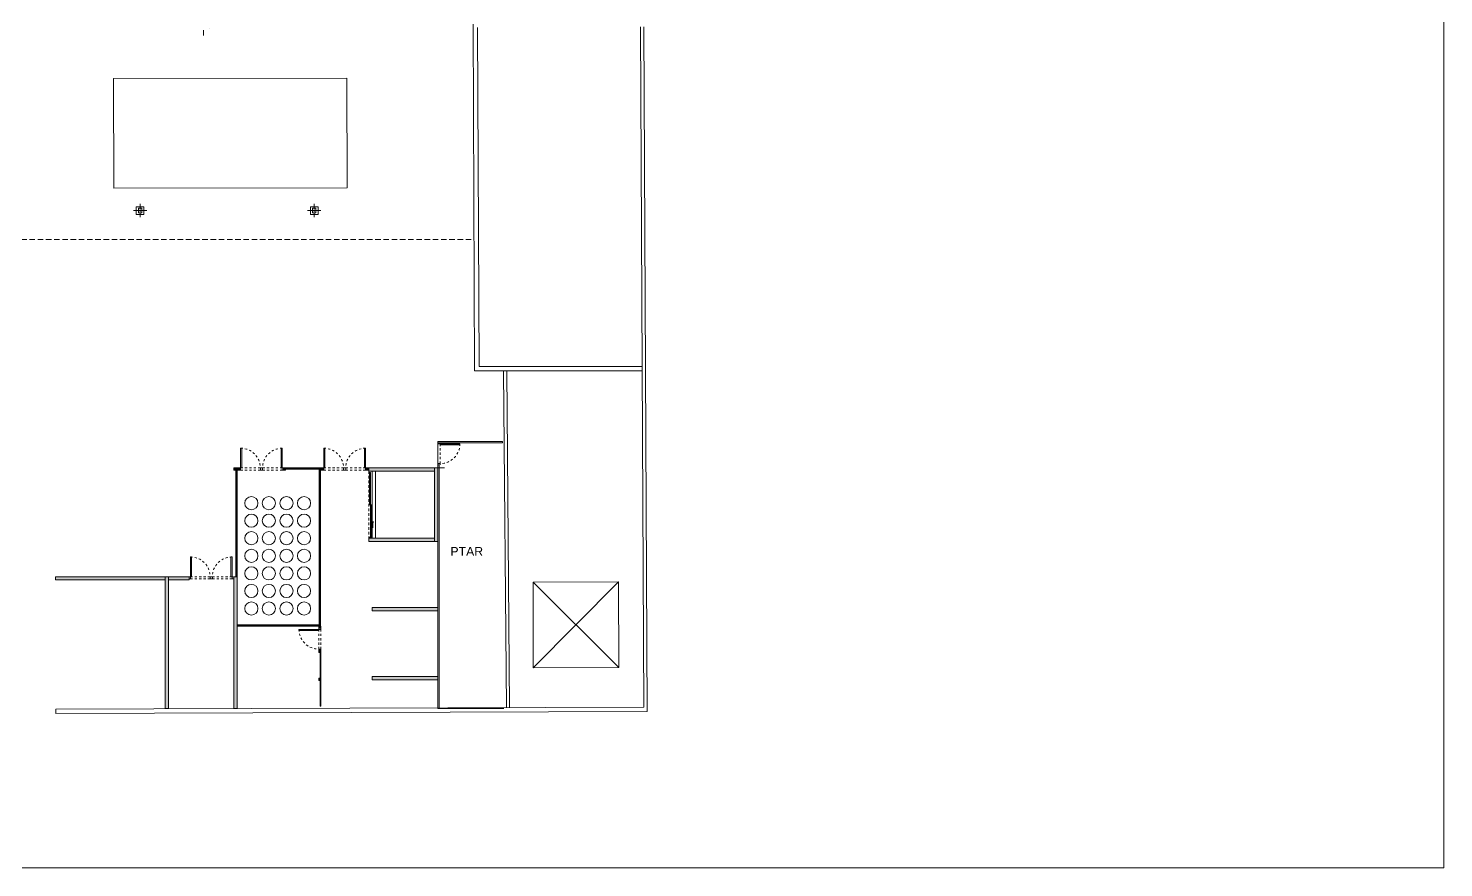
# Model space of a CAD drawing. Header units: millimetres. Extents: x 1010 to 1494, y -119 to 564.
# Drawn here: x 1256.5 to 1321, y 18.5 to 56.7 of the extents above; entities that cross this region are included whole.
import ezdxf

# ---------------------------------------------------------------- set-up
doc = ezdxf.new("R2010")
doc.units = ezdxf.units.MM
for name, pattern in [('DASHED2', [9.525, 6.35, -3.175]), ('HIDDEN', [0.375, 0.25, -0.125]), ('HIDDEN2', [0.1875, 0.125, -0.0625])]:
    doc.linetypes.add(name, pattern=pattern)
for name, color, linetype, lineweight in [('____12 marcos y puertas', 1, 'Continuous', 9), ('____20 08.5 Lineas de proyeccion', 8, 'HIDDEN', 9), ('Arquitectónico Bloqueado', 9, 'Continuous', 9), ('AS_DETECCION_P2', 7, 'Continuous', 30)]:
    doc.layers.add(name, color=color, linetype=linetype, lineweight=lineweight)
doc.styles.add('Arial', font='arial.ttf')

# ---------------------------------------------------------------- blocks, each defined once
blk = doc.blocks.new('P100.10')
at = {"layer": '____12 marcos y puertas'}
blk.add_lwpolyline([(-0.05, 1), (-0.05, 0.1), (-0.1, 0.1), (-0.1, 1)], close=True, dxfattribs=at)
for points in [[(-1, 0.1), (-1, 0.1), (-0.95, 0.1), (-0.95, 0), (-1, 0), (-1, 0)], [(0, 0.1), (0, 0.1), (-0.05, 0.1), (-0.05, 0), (0, 0), (0, 0)]]:
    blk.add_lwpolyline(points, dxfattribs=at)
at = {"layer": '____20 08.5 Lineas de proyeccion', "linetype": 'DASHED2', "ltscale": 0.005}
blk.add_line((-0.95, 0.1), (-0.1, 0.1), dxfattribs=at)
blk.add_lwpolyline([(-0.95, 0), (-0.05, 0)], dxfattribs=at)
blk.add_arc((-0.05, 0.1), 0.9, 90.00258, 180, dxfattribs=at)
blk = doc.blocks.new('PUERTA SENCILLA 01')
at = {"layer": '____12 marcos y puertas'}
blk.add_blockref('P100.10', (0, 0), dxfattribs=at)
blk = doc.blocks.new('Atquitectónico Base 1er Piso')
at = {"layer": 'Arquitectónico Bloqueado'}
h = blk.add_hatch(color=256, dxfattribs=at)
h.dxf.hatch_style = 1
h.paths.add_polyline_path([(1428.035, 36.73), (1427.775, 36.73), (1427.775, 36.63), (1428.035, 36.63)])
h = blk.add_hatch(color=256, dxfattribs=at)
h.dxf.hatch_style = 1
h.paths.add_polyline_path([(1430.135, 36.73), (1430.035, 36.73), (1430.035, 36.63), (1430.135, 36.63)])
h = blk.add_hatch(color=256, dxfattribs=at)
h.dxf.hatch_style = 1
h.paths.add_polyline_path([(1431.825, 36.73), (1431.725, 36.73), (1431.725, 36.63), (1431.825, 36.63)])
h = blk.add_hatch(color=256, dxfattribs=at)
h.dxf.hatch_style = 1
h.paths.add_polyline_path([(1433.925, 36.73), (1433.825, 36.73), (1433.825, 36.63), (1433.925, 36.63)])
h = blk.add_hatch(color=256, dxfattribs=at)
h.dxf.hatch_style = 1
h.paths.add_polyline_path([(1436.925, 36.73), (1433.925, 36.73), (1433.925, 36.58), (1436.925, 36.58)])
at = {"layer": 'Arquitectónico Bloqueado', "transparency": 33554623}
h = blk.add_hatch(color=256, dxfattribs=at)
h.dxf.hatch_style = 1
h.paths.add_polyline_path([(1433.98, 35.055), (1433.99, 35.055), (1433.99, 36.53), (1433.98, 36.53)])
at = {"layer": 'Arquitectónico Bloqueado'}
h = blk.add_hatch(color=256, dxfattribs=at)
h.dxf.hatch_style = 1
h.paths.add_polyline_path([(1436.925, 36.73), (1436.925, 33.38), (1437.075, 33.38), (1437.075, 36.73)])
at = {"layer": 'Arquitectónico Bloqueado', "transparency": 33554623}
h = blk.add_hatch(color=256, dxfattribs=at)
h.dxf.hatch_style = 1
h.paths.add_polyline_path([(1434.03, 33.58), (1434.04, 33.58), (1434.04, 35.055), (1434.03, 35.055)])
at = {"layer": 'Arquitectónico Bloqueado', "ltscale": 0.9, "transparency": 33554661}
h = blk.add_hatch(color=256, dxfattribs=at)
h.dxf.hatch_style = 1
h.paths.add_polyline_path([(1434.075, 33.53), (1433.925, 33.53), (1433.925, 33.58), (1434.075, 33.58)])
at = {"layer": 'Arquitectónico Bloqueado'}
h = blk.add_hatch(color=256, dxfattribs=at)
h.dxf.hatch_style = 1
h.paths.add_polyline_path([(1436.925, 33.53), (1433.925, 33.53), (1433.925, 33.38), (1436.925, 33.38)])
h = blk.add_hatch(color=256, dxfattribs=at)
h.dxf.hatch_style = 1
h.paths.add_polyline_path([(1424.648, 31.78), (1419.648, 31.78), (1419.648, 31.63), (1424.648, 31.63)])
h = blk.add_hatch(color=256, dxfattribs=at)
h.dxf.hatch_style = 1
h.paths.add_polyline_path([(1424.648, 31.78), (1419.648, 31.78), (1419.648, 31.63), (1424.648, 31.63)])
h = blk.add_hatch(color=256, dxfattribs=at)
h.dxf.hatch_style = 1
h.paths.add_polyline_path([(1424.798, 25.78), (1424.798, 31.78), (1424.648, 31.78), (1424.648, 25.78)])
h = blk.add_hatch(color=256, dxfattribs=at)
h.dxf.hatch_style = 1
h.paths.add_polyline_path([(1425.748, 31.78), (1424.798, 31.78), (1424.798, 31.63), (1425.748, 31.63)])
h = blk.add_hatch(color=256, dxfattribs=at)
h.dxf.hatch_style = 1
h.paths.add_polyline_path([(1427.925, 25.78), (1427.925, 31.78), (1427.775, 31.78), (1427.775, 25.78)])
h = blk.add_hatch(color=256, dxfattribs=at)
h.dxf.hatch_style = 1
h.paths.add_polyline_path([(1437.075, 30.38), (1434.075, 30.38), (1434.075, 30.23), (1437.075, 30.23)])
h = blk.add_hatch(color=256, dxfattribs=at)
h.dxf.hatch_style = 1
h.paths.add_polyline_path([(1437.075, 30.38), (1434.075, 30.38), (1434.075, 30.23), (1437.075, 30.23)])
h = blk.add_hatch(color=256, dxfattribs=at)
h.dxf.hatch_style = 1
h.paths.add_polyline_path([(1431.745, 29.53), (1431.645, 29.53), (1431.645, 29.43), (1431.745, 29.43)])
h = blk.add_hatch(color=256, dxfattribs=at)
h.dxf.hatch_style = 1
h.paths.add_polyline_path([(1431.745, 28.43), (1431.645, 28.43), (1431.645, 28.33), (1431.745, 28.33)])
h = blk.add_hatch(color=256, dxfattribs=at)
h.dxf.hatch_style = 1
h.paths.add_polyline_path([(1431.745, 27.157), (1431.645, 27.157), (1431.645, 27.057), (1431.745, 27.057)])
h = blk.add_hatch(color=256, dxfattribs=at)
h.dxf.hatch_style = 1
h.paths.add_polyline_path([(1437.075, 27.23), (1434.075, 27.23), (1434.075, 27.08), (1437.075, 27.08)])
h = blk.add_hatch(color=256, dxfattribs=at)
h.dxf.hatch_style = 1
h.paths.add_polyline_path([(1437.075, 27.23), (1434.075, 27.23), (1434.075, 27.08), (1437.075, 27.08)])
at = {"layer": 'Arquitectónico Bloqueado', "linetype": 'HIDDEN'}
for p, q in [((1426.4, 56.418), (1426.4, 56.761)), ((1405.342, 47.133), (1438.723, 47.133))]:
    blk.add_line(p, q, dxfattribs=at)
at = {"layer": 'Arquitectónico Bloqueado'}
for p, q in [((1426.681, 56.741), (1426.681, 56.743)), ((1446.456, 25.841), (1446.298, 56.816)), ((1446.607, 25.641), (1446.448, 56.817)), ((1423.43, 48.449), (1423.21, 48.449)), ((1423.56, 48.449), (1423.46, 48.449)), ((1423.51, 48.529), (1423.51, 48.753)), ((1423.51, 48.399), (1423.51, 48.499)), ((1423.51, 48.153), (1423.51, 48.369)), ((1423.81, 48.449), (1423.59, 48.449)), ((1431.36, 48.449), (1431.14, 48.449)), ((1431.49, 48.449), (1431.39, 48.449)), ((1431.44, 48.529), (1431.44, 48.753)), ((1431.44, 48.399), (1431.44, 48.499)), ((1431.44, 48.153), (1431.44, 48.369)), ((1431.74, 48.449), (1431.52, 48.449)), ((1440.191, 25.82), (1440.057, 41.153)), ((1440.341, 25.822), (1440.207, 41.154)), ((1427.875, 36.6), (1427.875, 31.81)), ((1427.905, 36.57), (1427.905, 35.245)), ((1427.935, 36.6), (1427.935, 31.81)), ((1429.515, 36.73), (1429.485, 36.73)), ((1430.165, 36.73), (1430.605, 36.73)), ((1430.165, 36.67), (1430.605, 36.67)), ((1430.195, 36.7), (1430.9, 36.7)), ((1430.605, 36.73), (1431.725, 36.73)), ((1430.605, 36.67), (1431.695, 36.67)), ((1430.96, 36.7), (1431.665, 36.7)), ((1431.665, 36.67), (1431.665, 29.56)), ((1431.695, 36.67), (1431.695, 35.245)), ((1431.725, 36.7), (1431.725, 29.56)), ((1433.985, 35.055), (1433.985, 36.53)), ((1427.905, 35.185), (1427.905, 33.76)), ((1431.695, 35.185), (1431.695, 33.76)), ((1434.035, 33.58), (1434.035, 35.055)), ((1427.905, 33.7), (1427.905, 32.275)), ((1431.695, 33.7), (1431.695, 32.275)), ((1422.198, 31.78), (1424.548, 31.78)), ((1427.905, 32.215), (1427.905, 31.84)), ((1431.695, 32.215), (1431.695, 30.79)), ((1445.317, 27.643), (1441.405, 31.531)), ((1441.417, 27.631), (1445.305, 31.543)), ((1431.695, 30.73), (1431.695, 29.59)), ((1427.955, 29.59), (1431.665, 29.59)), ((1427.955, 29.53), (1431.695, 29.53)), ((1427.985, 29.56), (1429.795, 29.56)), ((1429.855, 29.56), (1431.665, 29.56)), ((1419.675, 25.754), (1419.675, 25.554)), ((1419.675, 25.554), (1419.675, 25.554))]:
    blk.add_line(p, q, dxfattribs=at)
for points in [[(1332.653, 132.389), (1482.889, 132.389), (1482.889, 18.53), (1332.653, 18.53)], [(1422.309, 49.464), (1432.939, 49.48), (1432.931, 54.48), (1422.301, 54.464)], [(1423.335, 48.274), (1423.685, 48.274), (1423.685, 48.624), (1423.335, 48.624)], [(1423.43, 48.339), (1423.59, 48.339), (1423.59, 48.559), (1423.43, 48.559)], [(1431.265, 48.274), (1431.615, 48.274), (1431.615, 48.624), (1431.265, 48.624)], [(1431.36, 48.339), (1431.52, 48.339), (1431.52, 48.559), (1431.36, 48.559)], [(1445.317, 27.643), (1441.417, 27.631), (1441.405, 31.531), (1445.305, 31.543)]]:
    blk.add_lwpolyline(points, close=True, dxfattribs=at)
for points in [[(1438.682, 56.936), (1438.747, 41.153), (1446.39, 41.152)], [(1438.883, 56.787), (1438.947, 41.353), (1446.39, 41.352)], [(1437.075, 37.93), (1440.015, 37.93), (1440.015, 37.88), (1437.075, 37.88), (1437.075, 37.93)], [(1437.075, 37.93), (1437.075, 36.73), (1437.375, 36.73)], [(1437.075, 25.78), (1437.075, 36.88), (1437.125, 36.88), (1437.125, 25.78), (1437.075, 25.78)], [(1428.035, 36.73), (1427.775, 36.73), (1427.775, 36.63), (1428.035, 36.63), (1428.035, 36.73)], [(1430.135, 36.73), (1430.035, 36.73), (1430.035, 36.63), (1430.135, 36.63), (1430.135, 36.73)], [(1431.825, 36.73), (1431.725, 36.73), (1431.725, 36.63), (1431.825, 36.63), (1431.825, 36.73)], [(1433.925, 36.73), (1433.825, 36.73), (1433.825, 36.63), (1433.925, 36.63), (1433.925, 36.73)], [(1436.925, 36.73), (1433.925, 36.73), (1433.925, 36.58), (1436.925, 36.58), (1436.925, 36.73)], [(1436.925, 36.58), (1436.925, 33.53), (1433.925, 33.53)], [(1434.075, 33.53), (1434.075, 36.58), (1434.225, 36.58), (1434.225, 33.53), (1434.075, 33.53)], [(1436.925, 36.73), (1436.925, 33.38), (1437.075, 33.38), (1437.075, 36.73), (1436.925, 36.73)], [(1436.925, 33.53), (1433.925, 33.53), (1433.925, 33.38), (1436.925, 33.38), (1436.925, 33.53)], [(1434.075, 33.53), (1434.225, 33.53)], [(1424.648, 31.78), (1419.648, 31.78), (1419.648, 31.63), (1424.648, 31.63), (1424.648, 31.78)], [(1424.648, 31.78), (1419.648, 31.78), (1419.648, 31.63), (1424.648, 31.63), (1424.648, 31.78)], [(1424.798, 25.78), (1424.798, 31.78), (1424.648, 31.78), (1424.648, 25.78), (1424.798, 25.78)], [(1425.748, 31.78), (1424.798, 31.78), (1424.798, 31.63), (1425.748, 31.63), (1425.748, 31.78)], [(1427.925, 25.78), (1427.925, 31.78), (1427.775, 31.78), (1427.775, 25.78), (1427.925, 25.78)], [(1437.075, 30.38), (1434.075, 30.38), (1434.075, 30.23), (1437.075, 30.23), (1437.075, 30.38)], [(1437.075, 30.38), (1434.075, 30.38), (1434.075, 30.23), (1437.075, 30.23), (1437.075, 30.38)], [(1431.745, 29.53), (1431.645, 29.53), (1431.645, 29.43), (1431.745, 29.43), (1431.745, 29.53)], [(1431.745, 28.43), (1431.645, 28.43), (1431.645, 28.33), (1431.745, 28.33), (1431.745, 28.43)], [(1440.075, 25.78), (1437.075, 25.78), (1437.075, 28.78)], [(1431.745, 27.157), (1431.745, 28.33), (1431.715, 28.33), (1431.715, 27.157), (1431.745, 27.157)], [(1431.745, 27.157), (1431.645, 27.157), (1431.645, 27.057), (1431.745, 27.057), (1431.745, 27.157)], [(1437.075, 27.23), (1434.075, 27.23), (1434.075, 27.08), (1437.075, 27.08), (1437.075, 27.23)], [(1437.075, 27.23), (1434.075, 27.23), (1434.075, 27.08), (1437.075, 27.08), (1437.075, 27.23)], [(1431.745, 25.884), (1431.745, 27.057), (1431.715, 27.057), (1431.715, 25.884), (1431.745, 25.884)], [(1419.675, 25.754), (1446.456, 25.841)], [(1419.675, 25.554), (1446.607, 25.641)]]:
    blk.add_lwpolyline(points, dxfattribs=at)
at = {"layer": 'Arquitectónico Bloqueado', "linetype": 'HIDDEN2', "ltscale": 0.9}
blk.add_lwpolyline([(1434.075, 33.58), (1434.075, 36.58), (1433.925, 36.58), (1433.925, 33.58)], close=True, dxfattribs=at)
at = {"layer": 'Arquitectónico Bloqueado', "ltscale": 0.9}
for points in [[(1433.96, 36.53), (1433.96, 35.055), (1434.01, 35.055), (1434.01, 36.53)], [(1433.98, 36.53), (1433.98, 35.055), (1433.99, 35.055), (1433.99, 36.53)], [(1434.01, 35.055), (1434.01, 33.58), (1434.06, 33.58), (1434.06, 35.055)], [(1434.03, 35.055), (1434.03, 33.58), (1434.04, 33.58), (1434.04, 35.055)], [(1434.075, 33.53), (1433.925, 33.53), (1433.925, 33.58), (1434.075, 33.58)]]:
    blk.add_lwpolyline(points, close=True, dxfattribs=at)
blk.add_lwpolyline([(1434.115, 34.004), (1434.115, 34.294), (1434.081, 34.251), (1434.115, 34.294), (1434.144, 34.251)], dxfattribs=at)
at = {"layer": 'Arquitectónico Bloqueado'}
for centre, radius in [((1427.905, 36.6), 0.03), ((1430.165, 36.7), 0.03), ((1430.93, 36.7), 0.03), ((1431.695, 36.7), 0.03), ((1431.695, 36.7), 0.03), ((1427.905, 35.215), 0.03), ((1428.575, 35.13), 0.3), ((1429.375, 35.13), 0.3), ((1430.175, 35.13), 0.3), ((1430.975, 35.13), 0.3), ((1431.695, 35.215), 0.03), ((1428.575, 34.33), 0.3), ((1429.375, 34.33), 0.3), ((1430.175, 34.33), 0.3), ((1430.975, 34.33), 0.3), ((1427.905, 33.73), 0.03), ((1428.575, 33.53), 0.3), ((1429.375, 33.53), 0.3), ((1430.175, 33.53), 0.3), ((1430.975, 33.53), 0.3), ((1431.695, 33.73), 0.03), ((1428.575, 32.73), 0.3), ((1429.375, 32.73), 0.3), ((1430.175, 32.73), 0.3), ((1430.975, 32.73), 0.3), ((1427.905, 32.245), 0.03), ((1431.695, 32.245), 0.03), ((1427.905, 31.81), 0.03), ((1428.575, 31.93), 0.3), ((1429.375, 31.93), 0.3), ((1430.175, 31.93), 0.3), ((1430.975, 31.93), 0.3), ((1428.575, 31.13), 0.3), ((1429.375, 31.13), 0.3), ((1430.175, 31.13), 0.3), ((1430.975, 31.13), 0.3), ((1428.575, 30.33), 0.3), ((1429.375, 30.33), 0.3), ((1430.175, 30.33), 0.3), ((1430.975, 30.33), 0.3), ((1431.695, 30.76), 0.03), ((1427.955, 29.56), 0.03), ((1429.825, 29.56), 0.03), ((1431.695, 29.56), 0.03)]:
    blk.add_circle(centre, radius, dxfattribs=at)
at = {"layer": 'Arquitectónico Bloqueado', "ltscale": 0.9, "xscale": -1}
for p in [(1428.035, 36.63), (1431.825, 36.63), (1425.748, 31.68)]:
    blk.add_blockref('PUERTA SENCILLA 01', p, dxfattribs=at)
at = {"layer": 'Arquitectónico Bloqueado', "ltscale": 0.9}
for p in [(1430.035, 36.63), (1433.825, 36.63), (1427.748, 31.68)]:
    blk.add_blockref('PUERTA SENCILLA 01', p, dxfattribs=at)
at = {"layer": 'Arquitectónico Bloqueado', "ltscale": 0.9, "xscale": -1, "rotation": 270}
blk.add_blockref('PUERTA SENCILLA 01', (1437.075, 37.88), dxfattribs=at)
at = {"layer": 'Arquitectónico Bloqueado', "ltscale": 0.9, "rotation": 90}
blk.add_blockref('PUERTA SENCILLA 01', (1431.745, 29.43), dxfattribs=at)
at = {"layer": 'Arquitectónico Bloqueado', "insert": (1437.643, 33.131), "char_height": 0.4, "attachment_point": 1, "style": 'Arial'}
blk.add_mtext_dynamic_manual_height_columns('PTAR', width=5.06433, gutter_width=1, heights=[0], dxfattribs=at)
blk = doc.blocks.new('Arquitectónico Base 1er Piso')
at = {"layer": 'AS_DETECCION_P2'}
blk.add_blockref('Atquitectónico Base 1er Piso', (0, 0), dxfattribs=at)

msp = doc.modelspace()

# ---------------------------------------------------------------- block references
at = {"layer": 'Arquitectónico Bloqueado'}
msp.add_blockref('Arquitectónico Base 1er Piso', (-161.86899, 0), dxfattribs=at)

doc.saveas('drawing.dxf')
